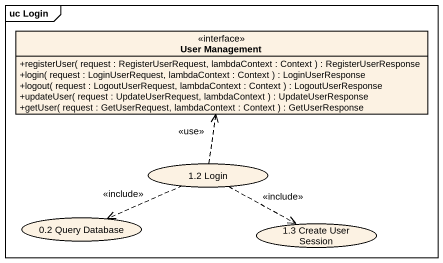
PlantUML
@startuml
mainframe uc Login
allowmixing
hide circle
hide empty members
skinparam classAttributeIconSize 0
interface "User Management" as User_Management {
  +registerUser( request : RegisterUserRequest, lambdaContext : Context ) : RegisterUserResponse
  +login( request : LoginUserRequest, lambdaContext : Context ) : LoginUserResponse
  +logout( request : LogoutUserRequest, lambdaContext : Context ) : LogoutUserResponse
  +updateUser( request : UpdateUserRequest, lambdaContext ) : UpdateUserResponse
  +getUser( request : GetUserRequest, lambdaContext : Context ) : GetUserResponse
}
usecase "1.2 Login" as u1_2_Login
usecase "0.2 Query Database" as u0_2_Query_Database
usecase "1.3 Create User Session" as u1_3_Create_User_Session
u1_2_Login .up.> User_Management : <<use>>
u1_2_Login .left.> u0_2_Query_Database : <<include>>
u1_2_Login .right.> u1_3_Create_User_Session : <<include>>
@enduml
